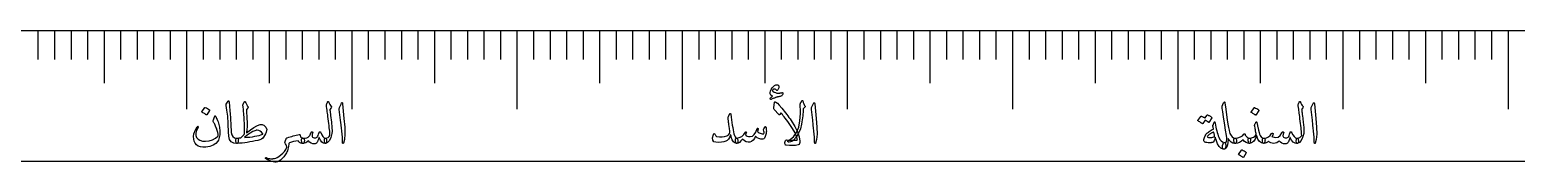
# Model space of a CAD drawing. Header units: millimetres. Extents: x 0 to 542, y -1 to 12.
# Drawn here: x 136.3 to 271.9, y -0.1 to 11.9 of the extents above; entities that cross this region are included whole.
import ezdxf

# ---------------------------------------------------------------- set-up
doc = ezdxf.new("R2010")
doc.units = ezdxf.units.MM
for name, color, linetype in [('CUT_OUTER', 1, 'Continuous'), ('ENGRAVE', 7, 'Continuous'), ('ENGRAVE_FINE', 8, 'Continuous'), ('TEXT', 5, 'Continuous')]:
    doc.layers.add(name, color=color, linetype=linetype)

msp = doc.modelspace()

# ---------------------------------------------------------------- linework, layer by layer
at = {"layer": 'CUT_OUTER'}
msp.add_lwpolyline([(0, 0), (542.2389, 0), (542.2389, 11.9), (0, 11.9)], close=True, dxfattribs=at)
at = {"layer": 'ENGRAVE'}
for points in [[(143.0908, 11.9), (143.0908, 7.14)], [(150.6219, 11.9), (150.6219, 4.76)], [(158.153, 11.9), (158.153, 7.14)], [(165.6841, 11.9), (165.6841, 4.76)], [(173.2152, 11.9), (173.2152, 7.14)], [(180.7463, 11.9), (180.7463, 4.76)], [(188.2774, 11.9), (188.2774, 7.14)], [(195.8085, 11.9), (195.8085, 4.76)], [(203.3396, 11.9), (203.3396, 7.14)], [(210.8707, 11.9), (210.8707, 4.76)], [(218.4018, 11.9), (218.4018, 7.14)], [(225.9329, 11.9), (225.9329, 4.76)], [(233.464, 11.9), (233.464, 7.14)], [(240.9951, 11.9), (240.9951, 4.76)], [(248.5262, 11.9), (248.5262, 7.14)], [(256.0573, 11.9), (256.0573, 4.76)], [(263.5884, 11.9), (263.5884, 7.14)], [(271.1194, 11.9), (271.1194, 4.76)]]:
    msp.add_lwpolyline(points, dxfattribs=at)
at = {"layer": 'ENGRAVE_FINE'}
for points in [[(137.0659, 11.9), (137.0659, 9.282)], [(138.5722, 11.9), (138.5722, 9.282)], [(140.0784, 11.9), (140.0784, 9.282)], [(141.5846, 11.9), (141.5846, 9.282)], [(144.597, 11.9), (144.597, 9.282)], [(146.1033, 11.9), (146.1033, 9.282)], [(147.6095, 11.9), (147.6095, 9.282)], [(149.1157, 11.9), (149.1157, 9.282)], [(152.1281, 11.9), (152.1281, 9.282)], [(153.6344, 11.9), (153.6344, 9.282)], [(155.1406, 11.9), (155.1406, 9.282)], [(156.6468, 11.9), (156.6468, 9.282)], [(159.6592, 11.9), (159.6592, 9.282)], [(161.1654, 11.9), (161.1654, 9.282)], [(162.6717, 11.9), (162.6717, 9.282)], [(164.1779, 11.9), (164.1779, 9.282)], [(167.1903, 11.9), (167.1903, 9.282)], [(168.6965, 11.9), (168.6965, 9.282)], [(170.2028, 11.9), (170.2028, 9.282)], [(171.709, 11.9), (171.709, 9.282)], [(174.7214, 11.9), (174.7214, 9.282)], [(176.2276, 11.9), (176.2276, 9.282)], [(177.7339, 11.9), (177.7339, 9.282)], [(179.2401, 11.9), (179.2401, 9.282)], [(182.2525, 11.9), (182.2525, 9.282)], [(183.7587, 11.9), (183.7587, 9.282)], [(185.265, 11.9), (185.265, 9.282)], [(186.7712, 11.9), (186.7712, 9.282)], [(189.7836, 11.9), (189.7836, 9.282)], [(191.2898, 11.9), (191.2898, 9.282)], [(192.7961, 11.9), (192.7961, 9.282)], [(194.3023, 11.9), (194.3023, 9.282)], [(197.3147, 11.9), (197.3147, 9.282)], [(198.8209, 11.9), (198.8209, 9.282)], [(200.3271, 11.9), (200.3271, 9.282)], [(201.8334, 11.9), (201.8334, 9.282)], [(204.8458, 11.9), (204.8458, 9.282)], [(206.352, 11.9), (206.352, 9.282)], [(207.8582, 11.9), (207.8582, 9.282)], [(209.3645, 11.9), (209.3645, 9.282)], [(212.3769, 11.9), (212.3769, 9.282)], [(213.8831, 11.9), (213.8831, 9.282)], [(215.3893, 11.9), (215.3893, 9.282)], [(216.8956, 11.9), (216.8956, 9.282)], [(219.908, 11.9), (219.908, 9.282)], [(221.4142, 11.9), (221.4142, 9.282)], [(222.9204, 11.9), (222.9204, 9.282)], [(224.4267, 11.9), (224.4267, 9.282)], [(227.4391, 11.9), (227.4391, 9.282)], [(228.9453, 11.9), (228.9453, 9.282)], [(230.4515, 11.9), (230.4515, 9.282)], [(231.9577, 11.9), (231.9577, 9.282)], [(234.9702, 11.9), (234.9702, 9.282)], [(236.4764, 11.9), (236.4764, 9.282)], [(237.9826, 11.9), (237.9826, 9.282)], [(239.4888, 11.9), (239.4888, 9.282)], [(242.5013, 11.9), (242.5013, 9.282)], [(244.0075, 11.9), (244.0075, 9.282)], [(245.5137, 11.9), (245.5137, 9.282)], [(247.0199, 11.9), (247.0199, 9.282)], [(250.0324, 11.9), (250.0324, 9.282)], [(251.5386, 11.9), (251.5386, 9.282)], [(253.0448, 11.9), (253.0448, 9.282)], [(254.551, 11.9), (254.551, 9.282)], [(257.5635, 11.9), (257.5635, 9.282)], [(259.0697, 11.9), (259.0697, 9.282)], [(260.5759, 11.9), (260.5759, 9.282)], [(262.0821, 11.9), (262.0821, 9.282)], [(265.0946, 11.9), (265.0946, 9.282)], [(266.6008, 11.9), (266.6008, 9.282)], [(268.107, 11.9), (268.107, 9.282)], [(269.6132, 11.9), (269.6132, 9.282)]]:
    msp.add_lwpolyline(points, dxfattribs=at)
at = {"layer": 'TEXT'}
for points in [[(204.8121, 5.9285), (204.7421, 5.9154), (204.6771, 5.903), (204.6171, 5.8912), (204.5622, 5.8801), (204.5127, 5.8694), (204.4688, 5.8586), (204.4307, 5.8479), (204.3983, 5.8371), (204.3654, 5.8249), (204.3257, 5.8096), (204.2794, 5.7913), (204.2263, 5.77), (204.1665, 5.7453), (204.1, 5.7169), (204.0268, 5.6848), (203.9469, 5.649), (203.9143, 5.6383), (203.8864, 5.6383), (203.8632, 5.649), (203.8448, 5.6705), (203.8337, 5.7233), (203.8649, 5.7847), (203.9385, 5.8549), (204.0544, 5.9339), (203.9657, 5.9843), (203.8985, 6.0387), (203.8528, 6.0971), (203.8286, 6.1596), (203.8239, 6.2775), (203.8528, 6.4055), (203.9153, 6.5435), (204.0114, 6.6916), (204.1259, 6.8243), (204.2438, 6.916), (204.365, 6.9667), (204.4897, 6.9765), (204.5592, 6.959), (204.6066, 6.9227), (204.6317, 6.8676), (204.6348, 6.7937), (204.6227, 6.7138), (204.6025, 6.6406), (204.5743, 6.5741), (204.538, 6.5143), (204.5018, 6.4723), (204.4682, 6.4538), (204.4373, 6.4589), (204.409, 6.4874), (204.3768, 6.5301), (204.3392, 6.5613), (204.2962, 6.5811), (204.2478, 6.5895), (204.1971, 6.5895), (204.1524, 6.5788), (204.1138, 6.5573), (204.0812, 6.525), (204.0574, 6.4861), (204.0503, 6.4498), (204.0601, 6.4162), (204.0866, 6.3853), (204.186, 6.3118), (204.3069, 6.2577), (204.4494, 6.2231), (204.6133, 6.208), (204.6275, 6.2085), (204.6435, 6.21), (204.6611, 6.2125), (204.6804, 6.216), (204.7014, 6.2202), (204.7241, 6.2248), (204.7485, 6.2296), (204.7745, 6.2348), (204.8027, 6.24), (204.8282, 6.2449), (204.8511, 6.2494), (204.8712, 6.2536), (204.889, 6.2572), (204.9048, 6.2597), (204.9186, 6.2612), (204.9303, 6.2617), (204.9525, 6.2594), (204.9707, 6.2523), (204.9848, 6.2405), (204.9948, 6.2241), (205.0012, 6.2083), (205.0042, 6.1932), (205.0039, 6.1787), (205.0002, 6.165), (204.9481, 6.0676), (204.8994, 5.9957), (204.8541, 5.9493), (204.8121, 5.9285)], [(154.4045, 5.4878), (154.4149, 5.5039), (154.4247, 5.5147), (154.4337, 5.5201), (154.4421, 5.5201), (154.4549, 5.513), (154.4663, 5.4919), (154.4764, 5.4566), (154.4851, 5.4072), (154.5295, 5.0058), (154.5657, 4.6347), (154.594, 4.2937), (154.6141, 3.983), (154.627, 3.7174), (154.639, 3.4792), (154.6499, 3.2686), (154.6598, 3.0856), (154.6683, 2.93), (154.6752, 2.8021), (154.6804, 2.7016), (154.684, 2.6287), (154.7317, 2.4104), (154.8371, 2.2499), (155.0004, 2.1471), (155.2214, 2.1021), (155.2829, 2.086), (155.3222, 2.0483), (155.3393, 1.9892), (155.3342, 1.9086), (155.3091, 1.7816), (155.2818, 1.691), (155.2526, 1.6365), (155.2214, 1.6184), (154.9104, 1.6594), (154.6813, 1.7823), (154.5342, 1.9872), (154.469, 2.2741), (154.4588, 2.4113), (154.4495, 2.5488), (154.4413, 2.6867), (154.4341, 2.8249), (154.4275, 2.9635), (154.4213, 3.1023), (154.4154, 3.2416), (154.4099, 3.3811), (154.3998, 3.6473), (154.3857, 3.887), (154.3676, 4.1001), (154.3454, 4.2867), (154.3192, 4.4659), (154.289, 4.6568), (154.2547, 4.8595), (154.2164, 5.074), (154.2114, 5.1126), (154.2124, 5.1479), (154.2194, 5.1798), (154.2325, 5.2084)], [(155.8932, 5.4233), (155.9059, 5.4371), (155.9173, 5.4462), (155.9274, 5.4505), (155.9362, 5.4502), (155.9466, 5.4455), (155.9563, 5.4368), (155.9654, 5.424), (155.9738, 5.4072), (156.0079, 5.3347), (156.0403, 5.2675), (156.071, 5.2057), (156.1001, 5.1492), (156.1278, 5.0989), (156.1545, 5.0552), (156.1802, 5.0182), (156.2049, 4.988), (156.223, 4.9632), (156.229, 4.937), (156.223, 4.9094), (156.2049, 4.8805), (156.0974, 4.7462), (156.0836, 4.723), (156.0745, 4.6965), (156.0702, 4.6666), (156.0705, 4.6333), (156.088, 4.3797), (156.1028, 4.1564), (156.1148, 3.9632), (156.1243, 3.8003), (156.1313, 3.6673), (156.1363, 3.5639), (156.1394, 3.49), (156.1404, 3.4456), (156.1392, 3.3146), (156.1357, 3.1904), (156.1298, 3.0728), (156.1216, 2.9619), (156.1113, 2.8578), (156.0994, 2.7604), (156.0858, 2.6697), (156.0705, 2.5858), (156.4356, 2.8652), (156.7517, 3.0802), (157.0187, 3.2307), (157.2367, 3.3166), (157.3338, 3.3395), (157.4208, 3.3489), (157.4977, 3.3449), (157.5645, 3.3274), (157.6589, 3.2784), (157.7486, 3.2011), (157.8336, 3.0956), (157.9139, 2.9619), (157.9263, 2.93), (157.9313, 2.8934), (157.929, 2.8521), (157.9192, 2.8061), (157.8658, 2.6408), (157.8023, 2.4836), (157.7288, 2.3345), (157.6451, 2.1934), (157.5639, 2.1027), (157.449, 2.0242), (157.3005, 1.9576), (157.1185, 1.9032), (156.8748, 1.8493), (156.6328, 1.8005), (156.3925, 1.7566), (156.1538, 1.7178), (155.9172, 1.6844), (155.6829, 1.6567), (155.451, 1.6347), (155.2214, 1.6184), (155.1955, 1.6258), (155.1717, 1.648), (155.1498, 1.6849), (155.13, 1.7366), (155.1126, 1.8001), (155.1032, 1.8616), (155.1018, 1.921), (155.1085, 1.9785), (155.1236, 2.0285), (155.1475, 2.0658), (155.1801, 2.0903), (155.2214, 2.1021), (155.2763, 2.1051), (155.3282, 2.1088), (155.3771, 2.1132), (155.4229, 2.1182), (155.4657, 2.1232), (155.5055, 2.1276), (155.5423, 2.1313), (155.5761, 2.1343), (155.877, 2.4245), (155.8797, 2.4371), (155.8824, 2.4534), (155.8851, 2.4734), (155.8878, 2.4971), (155.8905, 2.5245), (155.8932, 2.5555), (155.8958, 2.5903), (155.8985, 2.6287), (155.9009, 2.6706), (155.9026, 2.7154), (155.9036, 2.7633), (155.9039, 2.8142), (155.9039, 2.8677), (155.9039, 2.9237), (155.9039, 2.9819), (155.9039, 3.0426), (155.9032, 3.1111), (155.9012, 3.193), (155.8979, 3.2884), (155.8932, 3.3973), (155.8871, 3.5188), (155.8797, 3.6525), (155.871, 3.7983), (155.8609, 3.9562), (155.8377, 4.3065), (155.8166, 4.5836), (155.7974, 4.7875), (155.7803, 4.9182), (155.7665, 5.0021), (155.7575, 5.0659), (155.7531, 5.1096), (155.7534, 5.1331), (155.7697, 5.1775), (155.7863, 5.2191), (155.8033, 5.2581), (155.8206, 5.2943), (155.8382, 5.3286), (155.8562, 5.3615), (155.8745, 5.3931), (155.8932, 5.4233)], [(163.3687, 5.1654), (163.4049, 5.253), (163.4332, 5.3226), (163.4533, 5.374), (163.4654, 5.4072), (163.4748, 5.4284), (163.4869, 5.4435), (163.5017, 5.4526), (163.5191, 5.4556), (163.539, 5.4522), (163.5554, 5.4421), (163.5685, 5.4253), (163.5783, 5.4018), (163.6229, 5.2866), (163.6763, 5.1828), (163.7385, 5.0905), (163.8093, 5.0095), (163.8292, 4.9837), (163.8349, 4.9544), (163.8265, 4.9218), (163.804, 4.8859), (163.6857, 4.7193), (163.6938, 4.6447), (163.7019, 4.5715), (163.7099, 4.4996), (163.718, 4.4291), (163.726, 4.3599), (163.7341, 4.2921), (163.7422, 4.2256), (163.7502, 4.1604), (163.8245, 3.5571), (163.8698, 3.0856), (163.8863, 2.7456), (163.8738, 2.5374), (163.7724, 2.1595), (163.6401, 1.8804), (163.4768, 1.7), (163.2827, 1.6184), (163.2773, 1.6184), (163.2719, 1.6184), (163.2666, 1.6184), (163.2612, 1.6184), (163.2293, 1.6486), (163.2088, 1.7178), (163.1997, 1.826), (163.2021, 1.9731), (163.2071, 2.0275), (163.2222, 2.0671), (163.2474, 2.092), (163.2827, 2.1021), (163.419, 2.1293), (163.5326, 2.1787), (163.6233, 2.2502), (163.6911, 2.3439), (163.6866, 2.4564), (163.6784, 2.5844), (163.6664, 2.7278), (163.6508, 2.8867), (163.6318, 3.0604), (163.6098, 3.2481), (163.5848, 3.45), (163.5568, 3.666), (163.5309, 3.8782), (163.5071, 4.069), (163.4852, 4.2383), (163.4654, 4.3861), (163.4483, 4.5124), (163.4345, 4.6172), (163.4241, 4.7005), (163.417, 4.7623), (163.3633, 5.0686), (163.3616, 5.0989), (163.3619, 5.1251), (163.3643, 5.1472), (163.3687, 5.1654)], [(205.3227, 1.9409), (205.5074, 1.9246), (205.6747, 1.9133), (205.8245, 1.9071), (205.9568, 1.9059), (206.072, 1.9094), (206.1704, 1.9173), (206.2521, 1.9296), (206.3169, 1.9462), (206.2494, 2.2358), (206.1006, 2.5831), (205.8705, 2.9881), (205.5591, 3.451), (205.4369, 3.6211), (205.3227, 3.7768), (205.2165, 3.9181), (205.1184, 4.0448), (205.0284, 4.1569), (204.9465, 4.2538), (204.8726, 4.3356), (204.8067, 4.4022), (204.7261, 4.2625), (204.6919, 4.2457), (204.6589, 4.2437), (204.6274, 4.2565), (204.5971, 4.284), (204.2263, 4.6817), (204.1921, 4.7291), (204.1699, 4.7798), (204.1598, 4.8338), (204.1618, 4.8913), (204.2371, 5.3588), (204.2441, 5.3918), (204.2545, 5.4153), (204.2683, 5.4294), (204.2854, 5.4341), (204.3654, 5.3995), (204.4923, 5.2903), (204.6663, 5.1066), (204.8874, 4.8483), (205.0088, 4.7013), (205.1258, 4.5561), (205.2385, 4.4125), (205.3468, 4.2706), (205.4508, 4.1303), (205.5504, 3.9918), (205.6456, 3.8549), (205.7365, 3.7197), (206.0734, 3.1672), (206.3209, 2.6704), (206.4791, 2.2294), (206.548, 1.8441), (206.5443, 1.7094), (206.5171, 1.6063), (206.4664, 1.5348), (206.3921, 1.4948), (206.1362, 1.4444), (205.8681, 1.4222), (205.588, 1.4283), (205.2958, 1.4625), (205.2689, 1.4669), (205.2474, 1.4746), (205.2313, 1.4857), (205.2206, 1.5002), (205.186, 1.6113), (205.1789, 1.7138), (205.1994, 1.8075), (205.2474, 1.8925), (205.2682, 1.9177), (205.2877, 1.9341), (205.3059, 1.9419), (205.3227, 1.9409)], [(205.9568, 1.9086), (205.8725, 1.8377), (205.7808, 1.7863), (205.6817, 1.7544), (205.5752, 1.742), (205.5141, 1.7454), (205.4705, 1.7554), (205.4443, 1.7722), (205.4355, 1.7957), (205.4436, 1.826), (205.4678, 1.8576), (205.5081, 1.8905), (205.5645, 1.9247), (205.9528, 2.2166), (206.247, 2.6086), (206.4472, 3.1007), (206.5534, 3.6928), (206.5785, 4.023), (206.5896, 4.3525), (206.5866, 4.6814), (206.5695, 5.0095), (206.5644, 5.1046), (206.5654, 5.1801), (206.5725, 5.2362), (206.5856, 5.2729), (206.6135, 5.3212), (206.638, 5.3642), (206.6592, 5.4018), (206.677, 5.4341), (206.6917, 5.4609), (206.7038, 5.4824), (206.7132, 5.4986), (206.72, 5.5093), (206.7334, 5.5231), (206.7468, 5.5322), (206.7603, 5.5365), (206.7737, 5.5362), (206.7905, 5.5298), (206.8033, 5.5214), (206.812, 5.511), (206.8167, 5.4986), (206.857, 5.3565), (206.8973, 5.242), (206.9376, 5.155), (206.9779, 5.0955), (207.0085, 5.0532), (207.0196, 5.0122), (207.0112, 4.9726), (206.9833, 4.9343), (206.8328, 4.7784), (206.8353, 4.6251), (206.8321, 4.4661), (206.8232, 4.3013), (206.8086, 4.1308), (206.7886, 3.9543), (206.7636, 3.7714), (206.7336, 3.5822), (206.6985, 3.3865), (206.5856, 2.9455), (206.4244, 2.5522), (206.2148, 2.2065), (205.9568, 1.9086)], [(251.9845, 5.1654), (252.0207, 5.253), (252.0489, 5.3226), (252.0691, 5.374), (252.0812, 5.4072), (252.0906, 5.4284), (252.1027, 5.4435), (252.1175, 5.4526), (252.1349, 5.4556), (252.1547, 5.4522), (252.1712, 5.4421), (252.1843, 5.4253), (252.194, 5.4018), (252.2387, 5.2866), (252.2921, 5.1828), (252.3543, 5.0905), (252.4251, 5.0095), (252.445, 4.9837), (252.4507, 4.9544), (252.4423, 4.9218), (252.4198, 4.8859), (252.3015, 4.7193), (252.3096, 4.6447), (252.3177, 4.5715), (252.3257, 4.4996), (252.3338, 4.4291), (252.3418, 4.3599), (252.3499, 4.2921), (252.358, 4.2256), (252.366, 4.1604), (252.4403, 3.5571), (252.4856, 3.0856), (252.5021, 2.7456), (252.4896, 2.5374), (252.3882, 2.1595), (252.2558, 1.8804), (252.0926, 1.7), (251.8985, 1.6184), (251.8931, 1.6184), (251.8877, 1.6184), (251.8823, 1.6184), (251.877, 1.6184), (251.8451, 1.6486), (251.8246, 1.7178), (251.8155, 1.826), (251.8179, 1.9731), (251.8229, 2.0275), (251.838, 2.0671), (251.8632, 2.092), (251.8985, 2.1021), (252.0348, 2.1293), (252.1484, 2.1787), (252.2391, 2.2502), (252.3069, 2.3439), (252.3024, 2.4564), (252.2941, 2.5844), (252.2822, 2.7278), (252.2666, 2.8867), (252.2476, 3.0604), (252.2256, 3.2481), (252.2006, 3.45), (252.1725, 3.666), (252.1467, 3.8782), (252.1228, 4.069), (252.101, 4.2383), (252.0812, 4.3861), (252.0641, 4.5124), (252.0503, 4.6172), (252.0399, 4.7005), (252.0328, 4.7623), (251.9791, 5.0686), (251.9774, 5.0989), (251.9777, 5.1251), (251.9801, 5.1472), (251.9845, 5.1654)], [(153.2706, 4.0905), (153.3156, 3.9998), (153.3592, 3.9051), (153.4016, 3.8064), (153.4425, 3.7036), (153.4815, 3.5961), (153.5178, 3.4832), (153.5514, 3.365), (153.5823, 3.2414), (153.6088, 3.1183), (153.6293, 2.9962), (153.6437, 2.8751), (153.6521, 2.755), (153.6545, 2.6356), (153.6508, 2.5166), (153.641, 2.3978), (153.6253, 2.2794), (153.5991, 2.1551), (153.5634, 2.0403), (153.5184, 1.9348), (153.464, 1.8387), (153.279, 1.6201), (153.0354, 1.4531), (152.7335, 1.3379), (152.3731, 1.2745), (152.1124, 1.2681), (151.884, 1.3027), (151.6879, 1.3782), (151.5239, 1.4948), (151.4007, 1.6446), (151.3157, 1.8199), (151.269, 2.0208), (151.2606, 2.2472), (151.2912, 2.487), (151.356, 2.7174), (151.4551, 2.9384), (151.5884, 3.15), (151.6096, 3.1742), (151.6301, 3.1877), (151.6499, 3.1904), (151.669, 3.1823), (151.6868, 3.1655), (151.6919, 3.142), (151.6842, 3.1118), (151.6637, 3.0748), (151.5307, 2.8084), (151.4648, 2.5683), (151.4662, 2.3543), (151.5347, 2.1666), (151.66, 2.0161), (151.837, 1.9086), (152.0657, 1.8441), (152.3462, 1.8226), (152.6851, 1.8559), (152.9871, 1.9449), (153.2521, 2.0896), (153.4801, 2.2902), (153.4849, 2.2972), (153.4882, 2.3076), (153.4902, 2.3214), (153.4909, 2.3385), (153.4832, 2.4732), (153.4546, 2.6301), (153.4052, 2.8091), (153.335, 3.0103), (153.2954, 3.1116), (153.2571, 3.2058), (153.2202, 3.293), (153.1846, 3.3731), (153.15, 3.4458), (153.116, 3.5108), (153.0828, 3.5681), (153.0502, 3.6176), (153.0348, 3.6435), (153.026, 3.6673), (153.024, 3.6891), (153.0287, 3.709), (153.1899, 4.1067), (153.2051, 4.1298), (153.2235, 4.1349), (153.2454, 4.1218), (153.2706, 4.0905)], [(152.2763, 4.8967), (152.283, 4.9034), (152.2925, 4.9074), (152.3045, 4.9087), (152.3193, 4.9074), (152.4238, 4.8651), (152.5222, 4.8134), (152.6146, 4.7522), (152.7009, 4.6817), (152.7093, 4.6709), (152.713, 4.6602), (152.712, 4.6494), (152.7063, 4.6387), (152.4537, 4.2303), (152.4443, 4.2205), (152.4322, 4.2182), (152.4174, 4.2232), (152.3999, 4.2356), (152.3848, 4.2464), (152.361, 4.2625), (152.3284, 4.284), (152.2871, 4.3109), (152.2364, 4.3431), (152.1756, 4.3807), (152.1047, 4.4237), (152.0237, 4.4721), (152.013, 4.4802), (152.0076, 4.4882), (152.0076, 4.4963), (152.013, 4.5043)], [(164.7015, 5.2191), (164.7529, 5.3185), (164.7942, 5.3535), (164.8254, 5.3239), (164.8466, 5.2299), (164.9702, 3.9132), (165.0437, 3.105), (165.0602, 2.4595), (165.0196, 1.9765), (164.9218, 1.656), (164.904, 1.6298), (164.8882, 1.6157), (164.8744, 1.6137), (164.8627, 1.6238), (164.8533, 1.6396), (164.8466, 1.66), (164.8425, 1.6852), (164.8412, 1.7151), (164.8412, 1.9479), (164.8304, 2.1948), (164.8089, 2.4558), (164.7767, 2.7309), (164.7697, 2.8027), (164.7485, 2.9969), (164.7132, 3.3133), (164.6638, 3.752), (164.5456, 4.7247), (164.5429, 4.7764), (164.5456, 4.8241), (164.5537, 4.8678), (164.5671, 4.9074)], [(200.7707, 2.1021), (200.8097, 2.0833), (200.8406, 2.0537), (200.8634, 2.0134), (200.8782, 1.9623), (200.8879, 1.8992), (200.8903, 1.8387), (200.8853, 1.781), (200.8728, 1.7259), (200.8544, 1.6789), (200.8312, 1.6453), (200.8033, 1.6251), (200.7707, 1.6184), (200.6098, 1.6631), (200.4765, 1.7756), (200.3707, 1.956), (200.2924, 2.2042), (200.2823, 2.247), (200.2736, 2.2841), (200.2662, 2.3155), (200.2602, 2.3412), (200.2555, 2.3612), (200.2521, 2.3755), (200.2501, 2.3841), (200.2494, 2.3869), (200.2414, 2.4027), (200.2333, 2.4071), (200.2252, 2.4), (200.2172, 2.3815), (200.1258, 2.1753), (200.0237, 2.0134), (199.9108, 1.8958), (199.7872, 1.8226), (199.6079, 1.7662), (199.3976, 1.7313), (199.1564, 1.7178), (198.8844, 1.7259), (198.7027, 1.782), (198.6036, 1.918), (198.5871, 2.134), (198.6533, 2.4299), (198.6684, 2.4655), (198.6869, 2.4917), (198.7087, 2.5085), (198.7339, 2.5159), (198.7588, 2.5135), (198.7796, 2.5011), (198.7964, 2.4786), (198.8091, 2.446), (198.8363, 2.3765), (198.8696, 2.3238), (198.9089, 2.2878), (198.9542, 2.2687), (199.2085, 2.2297), (199.45, 2.2257), (199.6788, 2.2566), (199.8947, 2.3224), (199.9884, 2.3715), (200.0654, 2.438), (200.1255, 2.5219), (200.1688, 2.6234), (200.1661, 2.6714), (200.1527, 2.7833), (200.1285, 2.9589), (200.0936, 3.1984), (200.0758, 3.3266), (200.06, 3.4423), (200.0462, 3.5456), (200.0345, 3.6364), (200.0244, 3.7142), (200.0156, 3.7782), (200.0083, 3.8284), (200.0022, 3.8648), (199.9972, 3.9206), (199.9982, 3.9696), (200.0052, 4.0119), (200.0183, 4.0475), (200.0392, 4.0917), (200.0586, 4.1329), (200.0768, 4.171), (200.0936, 4.2061), (200.1087, 4.2382), (200.1218, 4.2672), (200.1329, 4.2932), (200.1419, 4.3162), (200.1513, 4.3347), (200.1634, 4.3471), (200.1782, 4.3535), (200.1957, 4.3539), (200.2148, 4.3465), (200.2293, 4.3351), (200.239, 4.3196), (200.244, 4.3001), (200.2768, 4.0252), (200.3106, 3.7647), (200.3453, 3.5187), (200.3811, 3.2871), (200.4175, 3.0699), (200.4543, 2.8672), (200.4914, 2.679), (200.5289, 2.5051), (200.5742, 2.3429), (200.6296, 2.2217), (200.6951, 2.1414), (200.7707, 2.1021)], [(207.7518, 5.2191), (207.8032, 5.3185), (207.8445, 5.3535), (207.8757, 5.3239), (207.8969, 5.2299), (208.0205, 3.9132), (208.0941, 3.105), (208.1105, 2.4595), (208.0699, 1.9765), (207.9721, 1.656), (207.9543, 1.6298), (207.9386, 1.6157), (207.9248, 1.6137), (207.913, 1.6238), (207.9036, 1.6396), (207.8969, 1.66), (207.8929, 1.6852), (207.8915, 1.7151), (207.8915, 1.9479), (207.8808, 2.1948), (207.8593, 2.4558), (207.827, 2.7309), (207.82, 2.8027), (207.7988, 2.9969), (207.7636, 3.3133), (207.7142, 3.752), (207.5959, 4.7247), (207.5933, 4.7764), (207.5959, 4.8241), (207.604, 4.8678), (207.6174, 4.9074)], [(243.6706, 4.2141), (243.6773, 4.2209), (243.6867, 4.2249), (243.6988, 4.2262), (243.7136, 4.2249), (243.7665, 4.2051), (243.8177, 4.1832), (243.8672, 4.1594), (243.9151, 4.1335), (243.9616, 4.1053), (244.0071, 4.0744), (244.0516, 4.0408), (244.0951, 4.0045), (244.1035, 3.9935), (244.1072, 3.9817), (244.1062, 3.9693), (244.1005, 3.9562), (243.8425, 3.5477), (243.8355, 3.5424), (243.8251, 3.5424), (243.8113, 3.5477), (243.7942, 3.5585), (243.7824, 3.5684), (243.7633, 3.582), (243.7367, 3.5993), (243.7028, 3.6203), (243.6612, 3.6453), (243.6115, 3.6747), (243.5537, 3.7085), (243.4879, 3.7466), (243.2836, 3.4295), (243.2742, 3.4198), (243.2621, 3.4174), (243.2474, 3.4224), (243.2299, 3.4349), (243.2148, 3.4456), (243.1909, 3.4617), (243.1583, 3.4832), (243.117, 3.5101), (243.0663, 3.5424), (243.0055, 3.58), (242.9346, 3.623), (242.8537, 3.6713), (242.8453, 3.6794), (242.8416, 3.6875), (242.8426, 3.6955), (242.8483, 3.7036), (243.1117, 4.0959), (243.1184, 4.1026), (243.1278, 4.1067), (243.1399, 4.108), (243.1547, 4.1067), (243.1997, 4.092), (243.2433, 4.0751), (243.2856, 4.0558), (243.3266, 4.0341), (243.3663, 4.0104), (243.4046, 3.9851), (243.4415, 3.958), (243.4771, 3.9293)], [(245.1055, 1.5055), (245.1324, 1.5989), (245.1646, 1.6641), (245.2022, 1.701), (245.2452, 1.7098), (245.304, 1.7054), (245.3514, 1.7084), (245.3873, 1.7188), (245.4118, 1.7366), (245.4541, 1.8203), (245.4736, 1.9476), (245.4703, 2.1185), (245.4441, 2.3332), (245.3653, 2.835), (245.2956, 3.2817), (245.235, 3.6734), (245.1834, 4.0099), (245.1406, 4.2914), (245.1062, 4.5178), (245.0801, 4.6891), (245.0625, 4.8053), (245.0544, 4.8822), (245.0517, 4.9464), (245.0544, 4.9978), (245.0625, 5.0364), (245.1807, 5.3158), (245.2264, 5.38), (245.2613, 5.4059), (245.2855, 5.3934), (245.299, 5.3427), (245.3745, 4.7534), (245.4454, 4.2323), (245.5116, 3.7793), (245.573, 3.3946), (245.6291, 3.0777), (245.6792, 2.8283), (245.7232, 2.6464), (245.7611, 2.532), (245.8609, 2.3439), (245.9721, 2.2096), (246.0947, 2.1289), (246.2287, 2.1021), (246.271, 2.093), (246.3066, 2.0658), (246.3355, 2.0205), (246.3577, 1.957), (246.3688, 1.8982), (246.3698, 1.8401), (246.3607, 1.7826), (246.3415, 1.7259), (246.3164, 1.6789), (246.2892, 1.6453), (246.2599, 1.6251), (246.2287, 1.6184), (246.0399, 1.6473), (245.8713, 1.7339), (245.7228, 1.8784), (245.5945, 2.0806), (245.5814, 1.6768), (245.5206, 1.3792), (245.4121, 1.1878), (245.256, 1.1025), (245.2157, 1.0978), (245.1807, 1.0998), (245.1512, 1.1085), (245.127, 1.124), (245.1038, 1.1498), (245.088, 1.1844), (245.0796, 1.2278), (245.0786, 1.2798), (245.0813, 1.3092), (245.084, 1.3383), (245.0867, 1.367), (245.0894, 1.3954), (245.0924, 1.4234), (245.0961, 1.4511), (245.1004, 1.4785), (245.1055, 1.5055)], [(247.9592, 4.8805), (247.9659, 4.8873), (247.9753, 4.8913), (247.9874, 4.8926), (248.0022, 4.8913), (248.1066, 4.849), (248.2051, 4.7972), (248.2974, 4.7361), (248.3837, 4.6656), (248.3921, 4.6548), (248.3958, 4.6441), (248.3948, 4.6333), (248.3891, 4.6226), (248.1365, 4.2141), (248.1271, 4.2044), (248.115, 4.202), (248.1003, 4.2071), (248.0828, 4.2195), (248.0677, 4.2303), (248.0438, 4.2464), (248.0112, 4.2679), (247.9699, 4.2947), (247.9192, 4.327), (247.8584, 4.3646), (247.7875, 4.4076), (247.7066, 4.456), (247.6958, 4.464), (247.6905, 4.4721), (247.6905, 4.4802), (247.6958, 4.4882)], [(253.3173, 5.2191), (253.3686, 5.3185), (253.41, 5.3535), (253.4412, 5.3239), (253.4624, 5.2299), (253.586, 3.9132), (253.6595, 3.105), (253.676, 2.4595), (253.6353, 1.9765), (253.5376, 1.656), (253.5198, 1.6298), (253.504, 1.6157), (253.4902, 1.6137), (253.4785, 1.6238), (253.4691, 1.6396), (253.4624, 1.66), (253.4583, 1.6852), (253.457, 1.7151), (253.457, 1.9479), (253.4462, 2.1948), (253.4247, 2.4558), (253.3925, 2.7309), (253.3854, 2.8027), (253.3643, 2.9969), (253.329, 3.3133), (253.2796, 3.752), (253.1614, 4.7247), (253.1587, 4.7764), (253.1614, 4.8241), (253.1695, 4.8678), (253.1829, 4.9074)], [(157.0486, 2.833), (157.0214, 2.832), (156.9935, 2.8289), (156.965, 2.8239), (156.9358, 2.8168), (156.6717, 2.7131), (156.4118, 2.5683), (156.1558, 2.3825), (155.9039, 2.1558), (156.1555, 2.1793), (156.3943, 2.2069), (156.6204, 2.2384), (156.8336, 2.2741), (157.0342, 2.314), (157.2219, 2.3587), (157.3969, 2.4081), (157.5592, 2.4621), (157.5743, 2.4685), (157.582, 2.4769), (157.5823, 2.4873), (157.5753, 2.4998), (157.4597, 2.6415), (157.3334, 2.7443), (157.1964, 2.8081), (157.0486, 2.833)], [(203.3772, 3.15), (203.389, 3.1581), (203.4027, 3.1554), (203.4185, 3.142), (203.4363, 3.1178), (203.4555, 3.0768), (203.4699, 3.0184), (203.4796, 2.9425), (203.4847, 2.8491), (203.4864, 2.7429), (203.4807, 2.6395), (203.4676, 2.5387), (203.4471, 2.4407), (203.3873, 2.2499), (203.3208, 2.1128), (203.2476, 2.0295), (203.1676, 2), (202.9785, 2.0111), (202.8035, 2.0604), (202.6426, 2.1481), (202.4958, 2.2741), (202.3951, 2.0755), (202.2755, 1.9207), (202.1371, 1.8095), (201.9799, 1.742), (201.815, 1.7272), (201.6481, 1.7689), (201.4791, 1.867), (201.3081, 2.0215), (201.1698, 1.8451), (201.0341, 1.7192), (200.901, 1.6436), (200.7707, 1.6184), (200.7445, 1.6332), (200.7197, 1.6775), (200.6962, 1.7514), (200.674, 1.8549), (200.6659, 1.957), (200.6794, 2.0322), (200.7143, 2.0806), (200.7707, 2.1021), (201.0186, 2.1582), (201.2356, 2.2673), (201.4217, 2.4296), (201.5768, 2.6449), (201.5852, 2.6566), (201.5943, 2.665), (201.6041, 2.6701), (201.6145, 2.6717), (201.6272, 2.6704), (201.6387, 2.6664), (201.6487, 2.6597), (201.6575, 2.6502), (201.6625, 2.6214), (201.6507, 2.5723), (201.6222, 2.5031), (201.5768, 2.4138), (201.6363, 2.3449), (201.7287, 2.2942), (201.854, 2.2616), (202.0122, 2.2472), (202.2093, 2.2885), (202.3816, 2.4232), (202.5291, 2.6513), (202.6517, 2.9727), (202.6577, 2.9892), (202.6651, 3.0009), (202.6739, 3.008), (202.6839, 3.0103), (202.699, 3.009), (202.7121, 3.0049), (202.7232, 2.9982), (202.7323, 2.9888), (202.739, 2.9754), (202.743, 2.9619), (202.7444, 2.9485), (202.743, 2.9351), (202.6893, 2.7094), (202.7521, 2.6536), (202.8277, 2.6046), (202.916, 2.5622), (203.0171, 2.5266), (203.1155, 2.5035), (203.1905, 2.4984), (203.2418, 2.5115), (203.2697, 2.5428), (203.2788, 2.5905), (203.2738, 2.6583), (203.2546, 2.7463), (203.2214, 2.8545), (203.2271, 2.885), (203.2549, 2.9445), (203.305, 3.0328), (203.3772, 3.15)], [(244.74, 2.1881), (244.8321, 1.9929), (244.9469, 1.8481), (245.0847, 1.7538), (245.2452, 1.7098), (245.2892, 1.6957), (245.3245, 1.6641), (245.351, 1.615), (245.3688, 1.5485), (245.3735, 1.5133), (245.3769, 1.4773), (245.3789, 1.4407), (245.3796, 1.4034), (245.3782, 1.3658), (245.3742, 1.3282), (245.3675, 1.2906), (245.3581, 1.253), (245.3379, 1.1912), (245.3151, 1.1455), (245.2896, 1.1159), (245.2613, 1.1025), (245.1717, 1.1025), (245.0853, 1.1186), (245.0024, 1.1508), (244.9228, 1.1992), (244.7689, 1.3567), (244.6352, 1.5767), (244.5217, 1.8592), (244.4283, 2.2042), (244.3759, 2), (244.3155, 1.8495), (244.247, 1.7528), (244.1704, 1.7098), (244.1289, 1.7024), (244.0851, 1.6963), (244.0389, 1.6916), (243.9903, 1.6883), (243.9391, 1.6862), (243.8849, 1.6856), (243.8276, 1.6862), (243.7673, 1.6883), (243.6565, 1.6957), (243.5712, 1.7071), (243.5114, 1.7225), (243.4771, 1.742), (243.421, 1.7991), (243.3871, 1.8576), (243.3753, 1.9173), (243.3857, 1.9785), (243.4539, 2.1693), (243.5134, 2.317), (243.5641, 2.4218), (243.6061, 2.4836), (243.6632, 2.5448), (243.727, 2.6046), (243.7975, 2.663), (243.8748, 2.7201), (243.9588, 2.7759), (244.0495, 2.8303), (244.1469, 2.8834), (244.251, 2.9351), (244.2187, 3.15), (244.2162, 3.1759), (244.214, 3.1998), (244.2122, 3.2216), (244.2107, 3.2414), (244.2102, 3.2592), (244.2114, 3.275), (244.2142, 3.2888), (244.2187, 3.3005), (244.3262, 3.5531), (244.3481, 3.5867), (244.3706, 3.5854), (244.3937, 3.5491), (244.4176, 3.4779), (244.4487, 3.2931), (244.4827, 3.1151), (244.5199, 2.9438), (244.56, 2.7792), (244.6025, 2.6214), (244.6467, 2.4702), (244.6925, 2.3258), (244.74, 2.1881)], [(248.0075, 3.2737), (248.0089, 3.2975), (248.0183, 3.3314), (248.0358, 3.3754), (248.0613, 3.4295), (248.0885, 3.4809), (248.111, 3.5222), (248.1288, 3.5534), (248.1419, 3.5746), (248.1668, 3.5914), (248.1876, 3.588), (248.2044, 3.5645), (248.2171, 3.5209), (248.2234, 3.4911), (248.2312, 3.4557), (248.2408, 3.4146), (248.2521, 3.3677), (248.2643, 3.3155), (248.2769, 3.2582), (248.2899, 3.1959), (248.3031, 3.1285), (248.3666, 2.8477), (248.4227, 2.6234), (248.4714, 2.4554), (248.5127, 2.3439), (248.5739, 2.2462), (248.6498, 2.1733), (248.7405, 2.1253), (248.8459, 2.1021), (248.8762, 2.096), (248.9024, 2.0833), (248.9245, 2.0638), (248.9427, 2.0376), (248.9574, 2.0033), (248.9642, 1.965), (248.9628, 1.9227), (248.9534, 1.8764), (248.9286, 1.7635), (248.9024, 1.6829), (248.8748, 1.6345), (248.8459, 1.6184), (248.6326, 1.6651), (248.455, 1.7944), (248.3129, 2.0063), (248.2064, 2.3009), (248.2014, 2.3113), (248.197, 2.3157), (248.1933, 2.314), (248.1903, 2.3063), (248.0606, 2.0215), (247.9081, 1.8119), (247.7328, 1.6775), (247.5346, 1.6184), (247.5121, 1.6204), (247.493, 1.6318), (247.4772, 1.6527), (247.4648, 1.6829), (247.4537, 1.7262), (247.4419, 1.781), (247.4295, 1.8471), (247.4164, 1.9247), (247.4137, 2.0003), (247.4325, 2.0551), (247.4728, 2.089), (247.5346, 2.1021), (247.7412, 2.1286), (247.9148, 2.1921), (248.0556, 2.2925), (248.1634, 2.4299), (248.1654, 2.4474), (248.1607, 2.4836), (248.1493, 2.5387), (248.1312, 2.6126), (248.1199, 2.6583), (248.1076, 2.7147), (248.0944, 2.7819), (248.0801, 2.8598), (248.0645, 2.9482), (248.0472, 3.0466), (248.0282, 3.1551), (248.0075, 3.2737)], [(161.2512, 1.6184), (161.1669, 1.6221), (161.0914, 1.6332), (161.0245, 1.6517), (160.9664, 1.6775), (160.9404, 1.6923), (160.916, 1.7098), (160.8933, 1.7299), (160.8724, 1.7528), (160.8524, 1.7776), (160.8327, 1.8038), (160.8134, 1.8314), (160.7944, 1.8602), (160.5701, 1.8266), (160.3645, 1.785), (160.1777, 1.7353), (160.0098, 1.6775), (159.9745, 1.6577), (159.9493, 1.6305), (159.9342, 1.5959), (159.9292, 1.5539), (159.9157, 1.3816), (159.8916, 1.2247), (159.8566, 1.0833), (159.8109, 0.9574), (159.7658, 0.859), (159.7162, 0.7626), (159.6623, 0.6682), (159.604, 0.5758), (159.5414, 0.4858), (159.4744, 0.3985), (159.403, 0.3138), (159.3273, 0.2319), (159.1798, 0.0931), (159.0384, -0.006), (158.903, -0.0654), (158.7737, -0.0852), (158.6498, -0.0782), (158.5198, -0.057), (158.3838, -0.0217), (158.2417, 0.0276), (158.1722, 0.0567), (158.1087, 0.0847), (158.0512, 0.1118), (157.9998, 0.1378), (157.9542, 0.1625), (157.9139, 0.1855), (157.8789, 0.2068), (157.8494, 0.2265), (157.8316, 0.2433), (157.8212, 0.2614), (157.8181, 0.2809), (157.8225, 0.3017), (157.8332, 0.3189), (157.8494, 0.3272), (157.8709, 0.3269), (157.8977, 0.3178), (158.0029, 0.2799), (158.0979, 0.252), (158.1829, 0.2342), (158.2578, 0.2265), (158.2966, 0.2245), (158.3377, 0.2238), (158.3812, 0.2245), (158.4271, 0.2265), (158.4753, 0.2298), (158.5258, 0.2345), (158.5787, 0.2406), (158.634, 0.248), (158.7509, 0.2802), (158.8866, 0.3447), (159.0411, 0.4415), (159.2144, 0.5704), (159.3854, 0.7229), (159.5328, 0.8902), (159.6568, 1.0722), (159.7572, 1.2691), (159.7612, 1.2771), (159.7626, 1.2852), (159.7612, 1.2933), (159.7572, 1.3013), (159.727, 1.4061), (159.69, 1.5002), (159.6464, 1.5835), (159.596, 1.656), (159.5819, 1.703), (159.5933, 1.785), (159.6302, 1.9019), (159.6927, 2.0537), (159.7112, 2.0833), (159.7344, 2.1075), (159.7622, 2.1263), (159.7948, 2.1397), (159.9362, 2.1844), (160.0756, 2.227), (160.213, 2.2677), (160.3484, 2.3063), (160.4824, 2.3426), (160.6157, 2.3762), (160.7484, 2.4071), (160.8804, 2.4353), (160.912, 2.4386), (160.9368, 2.4326), (160.955, 2.4171), (160.9664, 2.3923), (160.9771, 2.3359), (160.9933, 2.2848), (161.0148, 2.2391), (161.0416, 2.1988), (161.0769, 2.1666), (161.1236, 2.1397), (161.1817, 2.1182), (161.2512, 2.1021), (161.2855, 2.0876), (161.313, 2.0604), (161.3339, 2.0205), (161.348, 1.9677), (161.3554, 1.9086), (161.356, 1.8495), (161.35, 1.7904), (161.3372, 1.7313), (161.3198, 1.6819), (161.2996, 1.6466), (161.2768, 1.6255), (161.2512, 1.6184)], [(161.2405, 2.1021), (161.4266, 2.1128), (161.5817, 2.1451), (161.706, 2.1988), (161.7994, 2.2741), (161.8417, 2.3328), (161.8827, 2.4071), (161.9223, 2.4967), (161.9606, 2.6019), (161.9747, 2.6331), (161.9902, 2.657), (162.007, 2.6734), (162.0251, 2.6825), (162.048, 2.6872), (162.0681, 2.6852), (162.0856, 2.6764), (162.1004, 2.661), (162.1131, 2.6382), (162.1192, 2.6126), (162.1185, 2.5844), (162.1111, 2.5535), (162.0836, 2.4739), (162.0654, 2.4071), (162.0567, 2.353), (162.0574, 2.3117), (162.0755, 2.2529), (162.1138, 2.2055), (162.1722, 2.1696), (162.2508, 2.1451), (162.3382, 2.1337), (162.4121, 2.137), (162.4725, 2.1551), (162.5195, 2.1881), (162.5693, 2.2542), (162.6163, 2.3506), (162.6606, 2.4773), (162.7023, 2.6341), (162.7086, 2.6529), (162.7224, 2.6664), (162.7436, 2.6744), (162.7721, 2.6771), (162.799, 2.6744), (162.8205, 2.6664), (162.8366, 2.6529), (162.8474, 2.6341), (162.9454, 2.4134), (163.0516, 2.2512), (163.1658, 2.1474), (163.2881, 2.1021), (163.3159, 2.0893), (163.3405, 2.0564), (163.3616, 2.0033), (163.3794, 1.9301), (163.3868, 1.872), (163.3875, 1.8159), (163.3814, 1.7618), (163.3687, 1.7098), (163.3536, 1.6698), (163.3351, 1.6412), (163.3132, 1.6241), (163.2881, 1.6184), (163.1154, 1.6517), (162.9629, 1.7514), (162.8306, 1.9177), (162.7184, 2.1504), (162.7127, 2.1625), (162.7063, 2.1666), (162.6992, 2.1625), (162.6915, 2.1504), (162.6435, 2.0016), (162.5961, 1.8777), (162.5494, 1.7786), (162.5034, 1.7044), (162.4581, 1.6543), (162.408, 1.6171), (162.3533, 1.5925), (162.2938, 1.5808), (162.1171, 1.5925), (161.9633, 1.6439), (161.8323, 1.735), (161.7242, 1.8656), (161.6012, 1.7615), (161.4796, 1.6856), (161.3594, 1.6379), (161.2405, 1.6184), (161.2099, 1.6258), (161.1827, 1.648), (161.1589, 1.6849), (161.1384, 1.7366), (161.1024, 1.8965), (161.1075, 2.0107), (161.1535, 2.0792), (161.2405, 2.1021)], [(244.3047, 2.6556), (244.2664, 2.6442), (244.2268, 2.6314), (244.1858, 2.6173), (244.1435, 2.6019), (244.1002, 2.5841), (244.0562, 2.5629), (244.0115, 2.5384), (243.9662, 2.5105), (243.9218, 2.4826), (243.8802, 2.4527), (243.8412, 2.4208), (243.8049, 2.3869), (243.7717, 2.351), (243.7418, 2.313), (243.7152, 2.273), (243.6921, 2.2311), (243.8147, 2.1756), (243.9568, 2.1545), (244.1183, 2.1676), (244.2994, 2.2149), (244.3276, 2.2348), (244.3477, 2.2673), (244.3598, 2.3127), (244.3638, 2.3708)], [(247.5346, 2.1021), (247.5773, 2.0883), (247.6085, 2.0739), (247.6283, 2.0587), (247.6367, 2.043), (247.6408, 2.0188), (247.6421, 1.9892), (247.6408, 1.9543), (247.6367, 1.914), (247.6162, 1.7847), (247.5924, 1.6923), (247.5652, 1.6369), (247.5346, 1.6184), (247.3895, 1.6389), (247.2444, 1.7004), (247.0993, 1.8028), (246.9542, 1.9462), (246.8158, 1.8149), (246.6479, 1.7165), (246.4504, 1.651), (246.2233, 1.6184), (246.1988, 1.6234), (246.179, 1.6386), (246.1639, 1.6637), (246.1535, 1.699), (246.1105, 1.9247), (246.1058, 1.9499), (246.1078, 1.9771), (246.1165, 2.0063), (246.132, 2.0376), (246.1498, 2.0618), (246.1709, 2.0806), (246.1954, 2.094), (246.2233, 2.1021), (246.4947, 2.1424), (246.7177, 2.2149), (246.8924, 2.3197), (247.0187, 2.4568), (247.0335, 2.4756), (247.0509, 2.489), (247.0711, 2.4971), (247.0939, 2.4998), (247.1151, 2.4967), (247.1302, 2.4877), (247.1393, 2.4726), (247.1423, 2.4514), (247.143, 2.4312), (247.145, 2.4138), (247.1483, 2.399), (247.1531, 2.3869), (247.2434, 2.2784), (247.3371, 2.1948), (247.4342, 2.136), (247.5346, 2.1021)], [(249.5338, 2.489), (249.5506, 2.5182), (249.5688, 2.5414), (249.5882, 2.5585), (249.6091, 2.5696), (249.6299, 2.574), (249.6494, 2.571), (249.6675, 2.5606), (249.6843, 2.5428), (249.6961, 2.5189), (249.6991, 2.4904), (249.6934, 2.4571), (249.6789, 2.4192), (249.6683, 2.4), (249.6581, 2.3802), (249.6482, 2.3597), (249.6386, 2.3385), (249.6287, 2.317), (249.6178, 2.2955), (249.6059, 2.2741), (249.5929, 2.2526), (249.8936, 2.1756), (250.1451, 2.2082), (250.3477, 2.3503), (250.5012, 2.6019), (250.5176, 2.6311), (250.5348, 2.6543), (250.5526, 2.6714), (250.571, 2.6825), (250.5919, 2.6872), (250.6113, 2.6852), (250.6295, 2.6764), (250.6463, 2.661), (250.6587, 2.6402), (250.6637, 2.6153), (250.6614, 2.5864), (250.6517, 2.5535), (250.6241, 2.4739), (250.606, 2.4071), (250.5972, 2.353), (250.5979, 2.3117), (250.6164, 2.2529), (250.6557, 2.2055), (250.7158, 2.1696), (250.7968, 2.1451), (250.8848, 2.1343), (250.9607, 2.1397), (251.0245, 2.1612), (251.0762, 2.1988), (251.1212, 2.2603), (251.1649, 2.3533), (251.2072, 2.4779), (251.2482, 2.6341), (251.2542, 2.6529), (251.267, 2.6664), (251.2865, 2.6744), (251.3127, 2.6771), (251.3395, 2.6744), (251.361, 2.6664), (251.3772, 2.6529), (251.3879, 2.6341), (251.4927, 2.4134), (251.6136, 2.2512), (251.7507, 2.1474), (251.9038, 2.1021), (251.9357, 2.0886), (251.9616, 2.0591), (251.9814, 2.0134), (251.9952, 1.9516), (252.0049, 1.8848), (252.0073, 1.824), (252.0023, 1.7692), (251.9898, 1.7205), (251.9724, 1.6758), (251.9522, 1.6439), (251.9294, 1.6248), (251.9038, 1.6184), (251.6983, 1.6517), (251.5223, 1.7514), (251.3758, 1.9177), (251.2589, 2.1504), (251.2532, 2.1625), (251.2468, 2.1666), (251.2398, 2.1625), (251.2321, 2.1504), (251.1824, 1.9976), (251.1353, 1.8723), (251.091, 1.7746), (251.0493, 1.7044), (251.004, 1.6543), (250.954, 1.6171), (250.8992, 1.5925), (250.8397, 1.5808), (250.6607, 1.5925), (250.5052, 1.6439), (250.3732, 1.735), (250.2647, 1.8656), (250.1539, 1.7575), (250.0309, 1.6802), (249.8959, 1.6339), (249.7488, 1.6184), (249.6074, 1.6315), (249.4841, 1.6708), (249.379, 1.7363), (249.292, 1.828), (249.1855, 1.7363), (249.0757, 1.6708), (248.9625, 1.6315), (248.8459, 1.6184), (248.7999, 1.6409), (248.764, 1.7084), (248.7381, 1.8209), (248.7223, 1.9785), (248.728, 2.0265), (248.7505, 2.0631), (248.7898, 2.0883), (248.8459, 2.1021), (249.0884, 2.1404), (249.2839, 2.2176), (249.4324, 2.3338), (249.5338, 2.489)], [(246.8199, 1.0165), (246.8266, 1.0232), (246.836, 1.0272), (246.8481, 1.0286), (246.8628, 1.0272), (246.9673, 0.9849), (247.0657, 0.9332), (247.1581, 0.8721), (247.2444, 0.8015), (247.2528, 0.7908), (247.2565, 0.78), (247.2555, 0.7693), (247.2498, 0.7585), (246.9972, 0.3501), (246.9878, 0.3403), (246.9757, 0.338), (246.9609, 0.343), (246.9435, 0.3555), (246.9283, 0.3662), (246.9045, 0.3823), (246.8719, 0.4038), (246.8306, 0.4307), (246.7799, 0.4629), (246.7191, 0.5006), (246.6482, 0.5436), (246.5673, 0.5919), (246.5565, 0.6), (246.5511, 0.6081), (246.5511, 0.6161), (246.5565, 0.6242)]]:
    msp.add_lwpolyline(points, close=True, dxfattribs=at)

doc.saveas('drawing.dxf')
